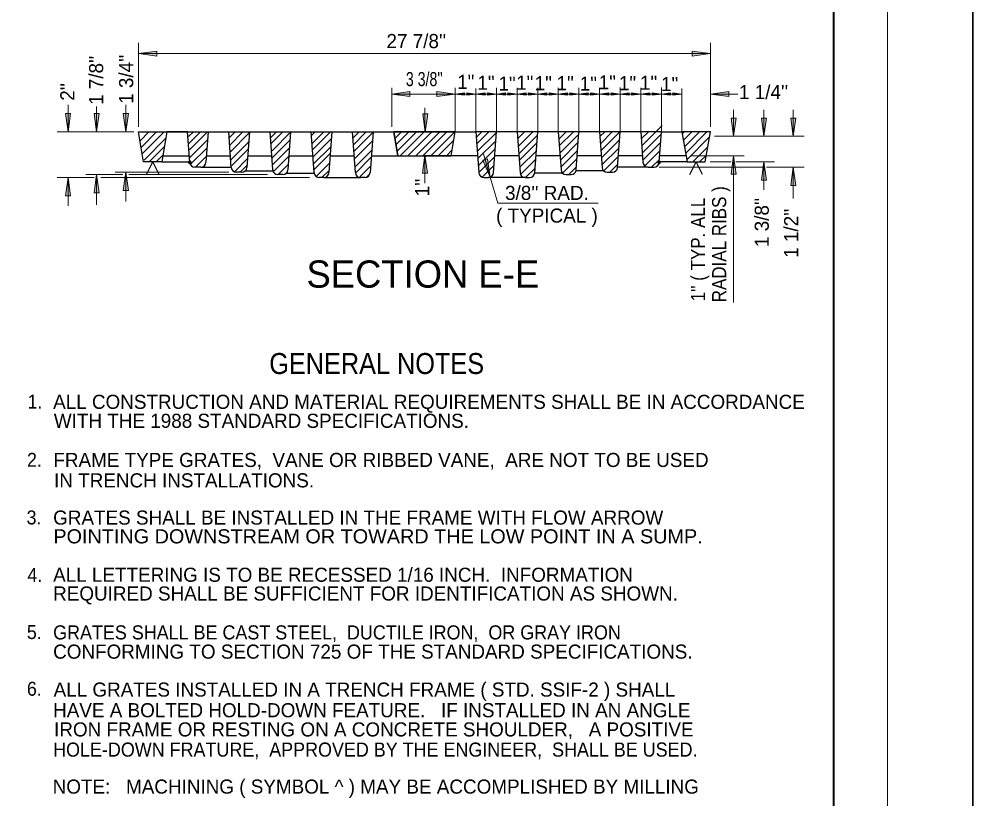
# Model space of a CAD drawing. Extents: x -403 to -29, y -119 to 150.
# Drawn here: x -117.6 to -28.7, y -43.9 to 28.8 of the extents above; entities that cross this region are included whole.
import ezdxf
from ezdxf.enums import TextEntityAlignment as Align

# ---------------------------------------------------------------- set-up
doc = ezdxf.new("R2010")
doc.units = 0
doc.header["$LTSCALE"] = 0.53
doc.header["$PDMODE"] = 32
doc.header["$PDSIZE"] = 0.265
doc.layers.add('1', color=7, linetype='Continuous', lineweight=13)

msp = doc.modelspace()

# ---------------------------------------------------------------- hatches: boundary and pattern name
at = {"layer": '1'}
for points in [[(-106.438, 25.6007), (-104.735, 25.8347), (-104.735, 25.3667)], [(-53.1387, 25.6007), (-54.8417, 25.3667), (-54.8417, 25.8347)], [(-82.8422, 21.8351), (-81.1393, 22.0691), (-81.1393, 21.6011)], [(-76.9176, 21.8351), (-78.6206, 21.6011), (-78.6206, 22.0691)], [(-76.9176, 21.8351), (-76.0661, 21.9521), (-76.0661, 21.7181)], [(-74.9966, 21.8351), (-75.8481, 21.7181), (-75.8481, 21.9521)], [(-74.9966, 21.8351), (-74.1451, 21.9521), (-74.1451, 21.7181)], [(-73.0756, 21.8351), (-73.9271, 21.7181), (-73.9271, 21.9521)], [(-73.0756, 21.8351), (-72.2241, 21.9521), (-72.2241, 21.7181)], [(-71.1546, 21.8351), (-72.0061, 21.7181), (-72.0061, 21.9521)], [(-71.1546, 21.8351), (-70.3031, 21.9521), (-70.3031, 21.7181)], [(-69.2336, 21.8351), (-70.0851, 21.7181), (-70.0851, 21.9521)], [(-69.2336, 21.8351), (-68.3821, 21.9521), (-68.3821, 21.7181)], [(-67.3126, 21.8351), (-68.1641, 21.7181), (-68.1641, 21.9521)], [(-67.3126, 21.8351), (-66.4611, 21.9521), (-66.4611, 21.7181)], [(-65.3916, 21.8351), (-66.2431, 21.7181), (-66.2431, 21.9521)], [(-65.3916, 21.8351), (-64.5401, 21.9521), (-64.5401, 21.7181)], [(-63.4706, 21.8351), (-64.3221, 21.7181), (-64.3221, 21.9521)], [(-63.4706, 21.8351), (-62.6191, 21.9521), (-62.6191, 21.7181)], [(-61.5496, 21.8351), (-62.4011, 21.7181), (-62.4011, 21.9521)], [(-61.5496, 21.8351), (-60.6981, 21.9521), (-60.6981, 21.7181)], [(-59.6286, 21.8351), (-60.4801, 21.7181), (-60.4801, 21.9521)], [(-59.6286, 21.8351), (-58.7771, 21.9521), (-58.7771, 21.7181)], [(-57.7076, 21.8351), (-58.5591, 21.7181), (-58.5591, 21.9521)], [(-57.7076, 21.8351), (-56.8561, 21.9521), (-56.8561, 21.7181)], [(-55.7866, 21.8351), (-56.6381, 21.7181), (-56.6381, 21.9521)], [(-53.1387, 21.8351), (-51.4357, 22.0691), (-51.4357, 21.6011)], [(-113.0117, 18.3098), (-113.2457, 20.0128), (-112.7777, 20.0128)], [(-110.3491, 18.3098), (-110.5831, 20.0128), (-110.1151, 20.0128)], [(-107.6227, 18.3098), (-107.8567, 20.0128), (-107.3888, 20.0128)], [(-79.716, 18.2948), (-79.95, 19.9977), (-79.482, 19.9977)], [(-50.9769, 17.8969), (-51.2109, 19.5999), (-50.7429, 19.5999)], [(-48.1551, 17.8969), (-48.3891, 19.5999), (-47.9211, 19.5999)], [(-45.4133, 17.8969), (-45.6473, 19.5999), (-45.1793, 19.5999)], [(-79.7469, 16.1513), (-79.5129, 14.4483), (-79.9809, 14.4483)], [(-50.9769, 16.0663), (-50.7429, 14.3633), (-51.2109, 14.3633)], [(-73.6576, 14.0934), (-74.3537, 15.6652), (-73.9039, 15.7947)], [(-48.1551, 15.5055), (-47.9211, 13.8025), (-48.3891, 13.8025)], [(-110.3491, 14.3208), (-110.1151, 12.6177), (-110.5831, 12.6177)], [(-107.6227, 14.544), (-107.3888, 12.841), (-107.8567, 12.841)], [(-45.4133, 15.0247), (-45.1793, 13.3217), (-45.6473, 13.3217)], [(-113.0117, 14.0633), (-112.7777, 12.3602), (-113.2457, 12.3602)]]:
    msp.add_hatch(color=256, dxfattribs=at).paths.add_polyline_path(points)

# ---------------------------------------------------------------- linework, layer by layer
for p, q in [((-36.6433, -112.7008), (-36.6433, 117.2992)), ((-106.438, 18.7882), (-106.438, 26.6007)), ((-53.1387, 18.7882), (-53.1387, 26.6007)), ((-106.438, 25.6007), (-53.1387, 25.6007)), ((-82.8422, 18.7882), (-82.8422, 22.4036)), ((-76.9176, 18.3098), (-76.9176, 22.4036)), ((-74.9966, 18.3098), (-74.9966, 22.36)), ((-73.0756, 18.3098), (-73.0756, 22.4036)), ((-71.1546, 18.3098), (-71.1546, 22.4036)), ((-69.2336, 18.3098), (-69.2336, 22.4036)), ((-67.3126, 18.3098), (-67.3126, 22.4036)), ((-65.3916, 18.3098), (-65.3916, 22.4036)), ((-63.4706, 18.3098), (-63.4706, 22.4036)), ((-61.5496, 18.3098), (-61.5496, 22.4473)), ((-59.6286, 18.3098), (-59.6286, 22.4036)), ((-57.7076, 18.3098), (-57.7076, 22.4473)), ((-55.7866, 18.3098), (-55.7866, 22.36)), ((-53.1387, 21.8351), (-50.5677, 21.8351)), ((-113.0117, 18.3098), (-113.0117, 20.8402)), ((-110.3491, 18.3098), (-110.3491, 20.6883)), ((-107.6227, 18.3098), (-107.6227, 20.8402)), ((-79.7469, 18.3098), (-79.7469, 20.5599)), ((-50.9769, 17.8969), (-50.9769, 20.3754)), ((-48.1551, 17.8969), (-48.1551, 20.3754)), ((-45.4133, 17.8969), (-45.4133, 20.3754)), ((-59.4361, 17.1083), (-57.6487, 18.8957)), ((-114.0117, 18.3098), (-106.8613, 18.3098)), ((-106.2982, 17.4845), (-105.473, 18.3098)), ((-106.1936, 16.866), (-104.7498, 18.3098)), ((-106.0935, 16.2751), (-104.0588, 18.3098)), ((-101.7899, 17.1975), (-100.6777, 18.3098)), ((-101.7707, 17.8673), (-101.3283, 18.3098)), ((-101.6807, 16.6356), (-100.0065, 18.3098)), ((-97.9873, 17.7502), (-97.4277, 18.3098)), ((-97.9392, 17.0753), (-96.7047, 18.3098)), ((-97.8932, 16.43), (-96.1132, 18.21)), ((-94.1451, 17.7478), (-93.5832, 18.3098)), ((-94.1052, 17.1871), (-92.9825, 18.3098)), ((-93.9957, 16.5455), (-92.2666, 18.2746)), ((-90.318, 17.9576), (-89.9658, 18.3098)), ((-90.2651, 17.2147), (-89.17, 18.3098)), ((-90.224, 16.6374), (-88.5517, 18.3098)), ((-86.4308, 17.7472), (-85.8682, 18.3098)), ((-86.4155, 17.1082), (-85.2139, 18.3098)), ((-86.3407, 16.5154), (-84.5827, 18.2734)), ((-82.5542, 17.6907), (-81.9352, 18.3098)), ((-82.4543, 17.1002), (-81.2447, 18.3098)), ((-82.3495, 16.4812), (-80.5209, 18.3098)), ((-82.0179, 16.0948), (-79.803, 18.3098)), ((-81.3502, 16.0663), (-79.1067, 18.3098)), ((-80.577, 16.0948), (-78.3621, 18.3098)), ((-79.9359, 16.0663), (-77.6925, 18.3098)), ((-79.1554, 16.0964), (-76.912, 18.3398)), ((-74.9601, 17.7976), (-74.448, 18.3098)), ((-74.9261, 17.1684), (-73.7848, 18.3098)), ((-74.8661, 16.4774), (-73.0787, 18.2647)), ((-71.1079, 17.6547), (-70.4529, 18.3098)), ((-71.0574, 16.9458), (-69.6934, 18.3098)), ((-70.9636, 16.2972), (-69.2553, 18.0055)), ((-67.2412, 17.6491), (-66.5805, 18.3098)), ((-67.2188, 16.9934), (-65.9025, 18.3098)), ((-67.1511, 16.3573), (-65.4064, 18.1019)), ((-63.4387, 17.8618), (-62.9907, 18.3098)), ((-63.3919, 17.2052), (-62.2874, 18.3098)), ((-63.3447, 16.5417), (-61.5766, 18.3098)), ((-59.5816, 17.6496), (-58.9214, 18.3098)), ((-59.5359, 17.0085), (-58.2347, 18.3098)), ((-59.4875, 16.3294), (-57.7229, 18.094)), ((-55.6542, 17.5283), (-54.8728, 18.3098)), ((-55.552, 16.9242), (-54.1664, 18.3098)), ((-55.4344, 16.3364), (-53.4611, 18.3098)), ((-55.3472, 15.7147), (-53.2174, 17.8445)), ((-52.7693, 17.8969), (-44.4133, 17.8969)), ((-105.9134, 15.6742), (-103.8787, 17.7089)), ((-105.4488, 15.5055), (-104.0236, 16.9307)), ((-101.6958, 15.8773), (-100.0006, 17.5726)), ((-97.8413, 15.7012), (-96.1731, 17.3694)), ((-94.0112, 15.8668), (-92.3175, 17.5605)), ((-90.1773, 15.9807), (-88.4661, 17.6918)), ((-90.13, 15.3172), (-88.5206, 16.9266)), ((-86.3215, 15.788), (-84.6399, 17.4695)), ((-78.5217, 16.0663), (-77.0478, 17.5403)), ((-74.776, 15.8466), (-73.1341, 17.4885)), ((-70.9633, 15.6256), (-69.3067, 17.2822)), ((-67.1247, 15.6732), (-65.4608, 17.3372)), ((-63.297, 15.8732), (-61.6058, 17.5644)), ((-59.4061, 15.6963), (-57.7777, 17.3247)), ((-54.7831, 15.5162), (-53.3729, 16.9263)), ((-104.8034, 15.5055), (-104.1552, 16.1537)), ((-101.5606, 15.3138), (-100.0542, 16.8202)), ((-101.1342, 15.0247), (-100.1091, 16.0499)), ((-97.7993, 15.1098), (-96.2217, 16.6873)), ((-93.9357, 15.2538), (-92.3702, 16.8192)), ((-93.8752, 14.5886), (-92.4259, 16.0378)), ((-90.0631, 14.8031), (-88.5652, 16.301)), ((-86.2673, 15.0269), (-84.7025, 16.5917)), ((-79.7469, 13.5252), (-79.7469, 16.1513)), ((-77.7445, 16.0813), (-77.2032, 16.6226)), ((-74.772, 15.1572), (-73.1872, 16.7421)), ((-74.2803, 16.2562), (-73.6576, 14.0934)), ((-70.8735, 15.0355), (-69.3589, 16.5501)), ((-67.031, 15.0655), (-65.5146, 16.5819)), ((-63.2506, 15.2215), (-61.6559, 16.8162)), ((-63.0984, 14.6449), (-61.7118, 16.0315)), ((-59.2593, 15.1434), (-57.8313, 16.5713)), ((-54.9073, 16.0663), (-49.9769, 16.0663)), ((-54.1422, 15.5055), (-53.5057, 16.142)), ((-50.9769, 2.3871), (-50.9769, 16.0663)), ((-97.5079, 14.5928), (-96.2837, 15.8171)), ((-96.9507, 14.544), (-96.3302, 15.1647)), ((-93.3952, 14.3525), (-92.4808, 15.2669)), ((-89.8699, 14.163), (-88.6291, 15.4038)), ((-86.2227, 14.4726), (-84.7484, 15.9468)), ((-74.6559, 14.5848), (-73.24, 16.0008)), ((-74.4144, 14.1007), (-73.2957, 15.2194)), ((-70.8357, 14.339), (-69.4152, 15.7595)), ((-66.9162, 14.4676), (-65.5692, 15.8146)), ((-62.5138, 14.544), (-61.7644, 15.2935)), ((-58.5955, 15.0355), (-57.8905, 15.7405)), ((-53.1743, 15.5055), (-51.1926, 15.5055)), ((-50.7566, 15.5055), (-47.1551, 15.5055)), ((-48.1551, 12.9053), (-48.1551, 15.5055)), ((-111.3491, 14.3208), (-107.8888, 14.3208)), ((-110.3491, 11.4997), (-110.3491, 14.3208)), ((-108.6227, 14.544), (-98.0106, 14.544)), ((-107.6227, 11.8035), (-107.6227, 14.544)), ((-107.3314, 14.3208), (-94.4117, 14.3208)), ((-89.3127, 14.0821), (-88.6781, 14.7167)), ((-85.8003, 14.1122), (-84.8084, 15.1041)), ((-85.1997, 14.0812), (-84.882, 14.3991)), ((-70.3632, 14.0441), (-69.4741, 14.9332)), ((-66.3406, 14.3445), (-65.6227, 15.0623)), ((-57.9047, 15.0247), (-48.2715, 15.0247)), ((-47.9228, 15.0247), (-44.4133, 15.0247)), ((-45.4133, 12.0996), (-45.4133, 15.0247)), ((-114.0117, 14.0633), (-110.583, 14.0633)), ((-113.0117, 11.4238), (-113.0117, 14.0633)), ((-109.9637, 14.0633), (-90.5128, 14.0633))]:
    msp.add_line(p, q, dxfattribs=at)
at = {"layer": '1', "lineweight": 40}
msp.add_line((-41.6433, -100.2008), (-41.6433, 104.7992), dxfattribs=at)
at = {"layer": '1', "lineweight": 25}
for p, q in [((-106.438, 18.3098), (-74.9966, 18.3098)), ((-99.9481, 18.3098), (-98.0271, 18.3098)), ((-96.1061, 18.3098), (-96.3426, 14.9899)), ((-96.1061, 18.3098), (-94.1851, 18.3098)), ((-93.9328, 14.7666), (-94.1851, 18.3098)), ((-92.2641, 18.3098), (-90.3431, 18.3098)), ((-90.0724, 14.5092), (-90.3431, 18.3098)), ((-88.4252, 18.2659), (-88.4691, 18.3098)), ((-88.4221, 18.3098), (-86.5011, 18.3098)), ((-84.5801, 18.3098), (-84.8508, 14.5092)), ((-82.2792, 16.0663), (-82.6591, 18.3098)), ((-77.2974, 16.0663), (-76.9176, 18.3098)), ((-74.9966, 18.3098), (-74.7258, 14.5092)), ((-71.1546, 18.3098), (-73.0756, 18.3098)), ((-71.1515, 18.2659), (-71.1076, 18.3098)), ((-69.5042, 14.5092), (-69.2336, 18.3098)), ((-67.3126, 18.3098), (-69.2336, 18.3098)), ((-65.6438, 14.7666), (-65.3916, 18.3098)), ((-63.4706, 18.3098), (-65.3916, 18.3098)), ((-63.4706, 18.3098), (-63.2341, 14.9899)), ((-59.6286, 18.3098), (-61.5496, 18.3098)), ((-57.7076, 18.3098), (-55.7866, 18.3098)), ((-55.7567, 18.1336), (-55.5807, 18.3098)), ((-104.1699, 16.0663), (-101.7093, 16.0663)), ((-100.1079, 16.0663), (-97.8673, 16.0663)), ((-96.2659, 16.0663), (-94.0253, 16.0663)), ((-92.4239, 16.0663), (-90.1833, 16.0663)), ((-88.5819, 16.0663), (-86.3413, 16.0663)), ((-84.7399, 16.0663), (-79.7883, 16.0663)), ((-74.8367, 16.0663), (-79.7883, 16.0663)), ((-70.9947, 16.0663), (-73.2353, 16.0663)), ((-67.1527, 16.0663), (-69.3933, 16.0663)), ((-63.3107, 16.0663), (-65.5513, 16.0663)), ((-59.4688, 16.0663), (-61.7093, 16.0663)), ((-55.4067, 16.0663), (-57.8673, 16.0663)), ((-105.7062, 14.3277), (-105.114, 15.5055)), ((-104.5217, 14.3277), (-105.114, 15.5055)), ((-104.2649, 15.5055), (-101.6694, 15.5055)), ((-55.3117, 15.5055), (-57.9072, 15.5055)), ((-55.0549, 14.3277), (-54.4627, 15.5055)), ((-53.8704, 14.3277), (-54.4627, 15.5055)), ((-100.6291, 15.0247), (-101.1882, 15.0247)), ((-100.6291, 15.0247), (-97.7932, 15.0247)), ((-96.8214, 14.544), (-97.3119, 14.544)), ((-96.4942, 14.6727), (-93.9167, 14.6727)), ((-92.9952, 14.3208), (-93.454, 14.3208)), ((-92.6682, 14.4495), (-90.0643, 14.4495)), ((-66.9085, 14.4495), (-69.5123, 14.4495)), ((-66.5814, 14.3208), (-66.1227, 14.3208)), ((-63.0824, 14.6727), (-65.66, 14.6727)), ((-62.7552, 14.544), (-62.2647, 14.544)), ((-58.9476, 15.0247), (-61.7835, 15.0247)), ((-58.9476, 15.0247), (-58.3885, 15.0247)), ((-89.1717, 14.0633), (-89.5936, 14.0633)), ((-89.1717, 14.0633), (-85.7516, 14.0633)), ((-85.3297, 14.0633), (-85.7516, 14.0633)), ((-74.247, 14.0633), (-73.8251, 14.0633)), ((-70.405, 14.0633), (-73.8251, 14.0633)), ((-70.405, 14.0633), (-69.9831, 14.0633))]:
    msp.add_line(p, q, dxfattribs=at)
at = {"layer": '1', "lineweight": 35}
msp.add_lwpolyline([(-402.5622, -118.6236), (-28.6709, -118.6236), (-28.6709, 150.0972), (-402.5622, 150.0972)], close=True, dxfattribs=at)
at = {"layer": '1'}
for points in [[(-106.438, 25.6007), (-104.735, 25.8347), (-104.735, 25.3667)], [(-53.1387, 25.6007), (-54.8417, 25.3667), (-54.8417, 25.8347)], [(-82.8422, 21.8351), (-81.1393, 22.0691), (-81.1393, 21.6011)], [(-76.9176, 21.8351), (-78.6206, 21.6011), (-78.6206, 22.0691)], [(-76.9176, 21.8351), (-76.0661, 21.9521), (-76.0661, 21.7181)], [(-74.9966, 21.8351), (-75.8481, 21.7181), (-75.8481, 21.9521)], [(-74.9966, 21.8351), (-74.1451, 21.9521), (-74.1451, 21.7181)], [(-73.0756, 21.8351), (-73.9271, 21.7181), (-73.9271, 21.9521)], [(-73.0756, 21.8351), (-72.2241, 21.9521), (-72.2241, 21.7181)], [(-71.1546, 21.8351), (-72.0061, 21.7181), (-72.0061, 21.9521)], [(-71.1546, 21.8351), (-70.3031, 21.9521), (-70.3031, 21.7181)], [(-69.2336, 21.8351), (-70.0851, 21.7181), (-70.0851, 21.9521)], [(-69.2336, 21.8351), (-68.3821, 21.9521), (-68.3821, 21.7181)], [(-67.3126, 21.8351), (-68.1641, 21.7181), (-68.1641, 21.9521)], [(-67.3126, 21.8351), (-66.4611, 21.9521), (-66.4611, 21.7181)], [(-65.3916, 21.8351), (-66.2431, 21.7181), (-66.2431, 21.9521)], [(-65.3916, 21.8351), (-64.5401, 21.9521), (-64.5401, 21.7181)], [(-63.4706, 21.8351), (-64.3221, 21.7181), (-64.3221, 21.9521)], [(-63.4706, 21.8351), (-62.6191, 21.9521), (-62.6191, 21.7181)], [(-61.5496, 21.8351), (-62.4011, 21.7181), (-62.4011, 21.9521)], [(-61.5496, 21.8351), (-60.6981, 21.9521), (-60.6981, 21.7181)], [(-59.6286, 21.8351), (-60.4801, 21.7181), (-60.4801, 21.9521)], [(-59.6286, 21.8351), (-58.7771, 21.9521), (-58.7771, 21.7181)], [(-57.7076, 21.8351), (-58.5591, 21.7181), (-58.5591, 21.9521)], [(-57.7076, 21.8351), (-56.8561, 21.9521), (-56.8561, 21.7181)], [(-55.7866, 21.8351), (-56.6381, 21.7181), (-56.6381, 21.9521)], [(-53.1387, 21.8351), (-51.4357, 22.0691), (-51.4357, 21.6011)], [(-113.0117, 18.3098), (-113.2457, 20.0128), (-112.7777, 20.0128)], [(-110.3491, 18.3098), (-110.5831, 20.0128), (-110.1151, 20.0128)], [(-107.6227, 18.3098), (-107.8567, 20.0128), (-107.3888, 20.0128)], [(-79.716, 18.2948), (-79.95, 19.9977), (-79.482, 19.9977)], [(-50.9769, 17.8969), (-51.2109, 19.5999), (-50.7429, 19.5999)], [(-48.1551, 17.8969), (-48.3891, 19.5999), (-47.9211, 19.5999)], [(-45.4133, 17.8969), (-45.6473, 19.5999), (-45.1793, 19.5999)], [(-79.7469, 16.1513), (-79.5129, 14.4483), (-79.9809, 14.4483)], [(-50.9769, 16.0663), (-50.7429, 14.3633), (-51.2109, 14.3633)], [(-73.6576, 14.0934), (-74.3537, 15.6652), (-73.9039, 15.7947)], [(-48.1551, 15.5055), (-47.9211, 13.8025), (-48.3891, 13.8025)], [(-110.3491, 14.3208), (-110.1151, 12.6177), (-110.5831, 12.6177)], [(-107.6227, 14.544), (-107.3888, 12.841), (-107.8567, 12.841)], [(-45.4133, 15.0247), (-45.1793, 13.3217), (-45.6473, 13.3217)], [(-113.0117, 14.0633), (-112.7777, 12.3602), (-113.2457, 12.3602)]]:
    msp.add_lwpolyline(points, close=True, dxfattribs=at)
for points in [[(-82.8422, 21.8351), (-76.9176, 21.8351), (-74.9966, 21.8351), (-73.0756, 21.8351), (-71.1546, 21.8351), (-69.2336, 21.8351), (-67.3126, 21.8351), (-65.3916, 21.8351), (-63.4706, 21.8351), (-61.5496, 21.8351), (-59.6286, 21.8351), (-57.7076, 21.8351), (-55.7866, 21.8351)], [(-73.6575, 14.0934), (-72.9567, 11.6597), (-63.5906, 11.6597)]]:
    msp.add_lwpolyline(points, dxfattribs=at)
at = {"layer": '1', "lineweight": 25}
for points in [[(-101.8691, 18.3098), (-103.7901, 18.3098), (-104.2649, 15.5055), (-105.9632, 15.5055), (-106.438, 18.3098), (-103.7901, 18.3098)], [(-101.6669, 15.4707), (-101.8691, 18.3098), (-99.9481, 18.3098), (-100.1503, 15.4706)], [(-97.7907, 14.9898), (-98.0271, 18.3098), (-96.1061, 18.3098)], [(-94.1851, 18.3098), (-92.2641, 18.3098), (-92.5165, 14.7667)], [(-90.3431, 18.3098), (-88.4221, 18.3098), (-88.6928, 14.5092)], [(-86.2304, 14.5092), (-86.5011, 18.3098), (-84.5801, 18.3098)], [(-73.3462, 14.5092), (-73.0756, 18.3098), (-74.9966, 18.3098)], [(-69.2336, 18.3098), (-71.1546, 18.3098), (-70.8838, 14.5092)], [(-65.3916, 18.3098), (-67.3126, 18.3098), (-67.0602, 14.7667)], [(-61.786, 14.9898), (-61.5496, 18.3098), (-63.4706, 18.3098)], [(-57.9097, 15.4707), (-57.7076, 18.3098), (-59.6286, 18.3098), (-59.4263, 15.4706)]]:
    msp.add_lwpolyline(points, dxfattribs=at)
for points in [[(-76.9176, 18.3098), (-82.6591, 18.3098), (-82.2792, 16.0663), (-77.2974, 16.0663)], [(-55.7866, 18.3098), (-55.3117, 15.5055), (-53.6135, 15.5055), (-53.1387, 18.3098)]]:
    msp.add_lwpolyline(points, close=True, dxfattribs=at)
for centre, start, end in [((-101.1882, 15.5047), 184.07573, 270), ((-100.6291, 15.5047), 270, 355.92261), ((-58.9476, 15.5047), 184.07739, 270), ((-58.3885, 15.5047), 270, 355.92427), ((-97.3119, 15.024), 184.07822, 270), ((-96.8214, 15.024), 270, 355.93156), ((-93.454, 14.8007), 184.0795, 270), ((-92.9953, 14.8007), 270, 355.92467), ((-89.5936, 14.5432), 184.06937, 270), ((-89.1716, 14.5432), 270, 355.92995), ((-85.7516, 14.5432), 184.06858, 270), ((-85.3296, 14.5432), 270, 355.92789), ((-74.247, 14.5432), 184.07211, 270), ((-73.8251, 14.5432), 270, 355.93142), ((-70.405, 14.5432), 184.07005, 270), ((-69.9831, 14.5432), 270, 355.93063), ((-66.5814, 14.8007), 184.07533, 270), ((-66.1227, 14.8007), 270, 355.9205), ((-62.7553, 15.024), 184.06844, 270), ((-62.2647, 15.024), 270, 355.92178)]:
    msp.add_arc(centre, 0.48, start, end, dxfattribs=at)
at = {"layer": '1'}
for p in [(-101.6669, 15.4707), (-57.9097, 15.4707)]:
    msp.add_point(p, dxfattribs=at)

# ---------------------------------------------------------------- texts
for s, p in [("27 7/8''", (-83.3282, 26.1178)), ('1"', (-76.741, 22.312)), ('1"', (-74.8563, 22.2334)), ('1"', (-72.8932, 22.1548)), ('1"', (-71.2442, 22.2334)), ('1"', (-69.5166, 22.1942)), ('1"', (-67.4749, 22.1942)), ('1"', (-65.3154, 22.1548)), ('1"', (-63.5486, 22.2727)), ('1"', (-61.6639, 22.1942)), ('1"', (-59.7007, 22.2334)), ('1"', (-57.7376, 22.1156)), ("1 1/4''", (-50.4722, 21.3648)), ('ALL CONSTRUCTION AND MATERIAL REQUIREMENTS SHALL BE IN ACCORDANCE', (-114.3976, -7.517)), ('WITH THE 1988 STANDARD SPECIFICATIONS.', (-114.3313, -9.2863)), ('FRAME TYPE GRATES,  VANE OR RIBBED VANE,  ARE NOT TO BE USED', (-114.3754, -12.9356)), ('IN TRENCH INSTALLATIONS.', (-114.3092, -14.8377)), ('GRATES SHALL BE INSTALLED IN THE FRAME WITH FLOW ARROW', (-114.3976, -18.3093)), ('ALL LETTERING IS TO BE RECESSED 1/16 INCH.  INFORMATION', (-114.3976, -23.6393)), ('REQUIRED SHALL BE SUFFICIENT FOR IDENTIFICATION AS SHOWN.', (-114.3976, -25.3865)), ('CONFORMING TO SECTION 725 OF THE STANDARD SPECIFICATIONS.', (-114.3976, -30.8048)), ('ALL GRATES INSTALLED IN A TRENCH FRAME ( STD. SSIF-2 ) SHALL', (-114.3533, -34.3435)), ('HAVE A BOLTED HOLD-DOWN FEATURE.   IF INSTALLED IN AN ANGLE', (-114.3976, -36.2677)), ('IRON FRAME OR RESTING ON A CONCRETE SHOULDER,   A POSITIVE', (-114.3089, -38.0591)), ('NOTE:   MACHINING ( SYMBOL ^  ) MAY BE ACCOMPLISHED BY MILLING', (-114.4419, -43.3888))]:
    msp.add_text(s, height=1.315, dxfattribs=at).set_placement(p)
for s, p in [("1 7/8''", (-109.7336, 20.8231)), ("1 3/4''", (-106.9354, 20.9221)), ("2''", (-112.4157, 21.2112)), ("1''", (-79.3441, 12.2985)), ("1 3/8''", (-47.6947, 7.5727)), ("1 1/2''", (-44.9574, 6.5693))]:
    msp.add_text(s, height=1.315, rotation=90, dxfattribs=at).set_placement(p)
for s, height, width, p in [("3 3/8''", 1.315, 0.75, (-81.522, 22.5717)), ('1.', 1.3, 0.95, (-116.7866, -7.4952)), ('2.', 1.3, 0.95, (-116.8324, -12.9158)), ('3.', 1.3, 0.95, (-116.8697, -18.2864)), ('POINTING DOWNSTREAM OR TOWARD THE LOW POINT IN A SUMP.', 1.315, 1.05, (-114.3754, -20.0568)), ('4.', 1.3, 0.95, (-116.7991, -23.6505)), ('5.', 1.3, 0.95, (-116.8449, -28.9781)), ('GRATES SHALL BE CAST STEEL,  DUCTILE IRON,  OR GRAY IRON', 1.315, 0.95, (-114.3976, -29.0133)), ('6.', 1.3, 0.95, (-116.8383, -34.2599)), ('HOLE-DOWN FRATURE,  APPROVED BY THE ENGINEER,  SHALL BE USED.', 1.315, 0.95, (-114.3976, -39.939))]:
    msp.add_text(s, height=height, dxfattribs=dict(at, width=width)).set_placement(p)
for s, height, p in [(" 3/8'' RAD.", 1.315, (-68.6178, 11.9617)), (' ( TYPICAL )', 1.315, (-68.6178, 9.8469)), ('SECTION E-E', 2.538, (-79.9436, 3.784))]:
    msp.add_text(s, height=height, dxfattribs=at).set_placement(p, align=Align.CENTER)
at = {"layer": '1', "width": 0.9}
for s, p in [('RADIAL RIBS )', (-51.6661, 2.4246)), ("1'' ( TYP. ALL ", (-53.6389, 2.5005))]:
    msp.add_text(s, height=1.315, rotation=90, dxfattribs=at).set_placement(p)
msp.add_text('GENERAL NOTES', height=1.957, dxfattribs=at).set_placement((-84.244, -4.2675), align=Align.CENTER)

doc.saveas('drawing.dxf')
